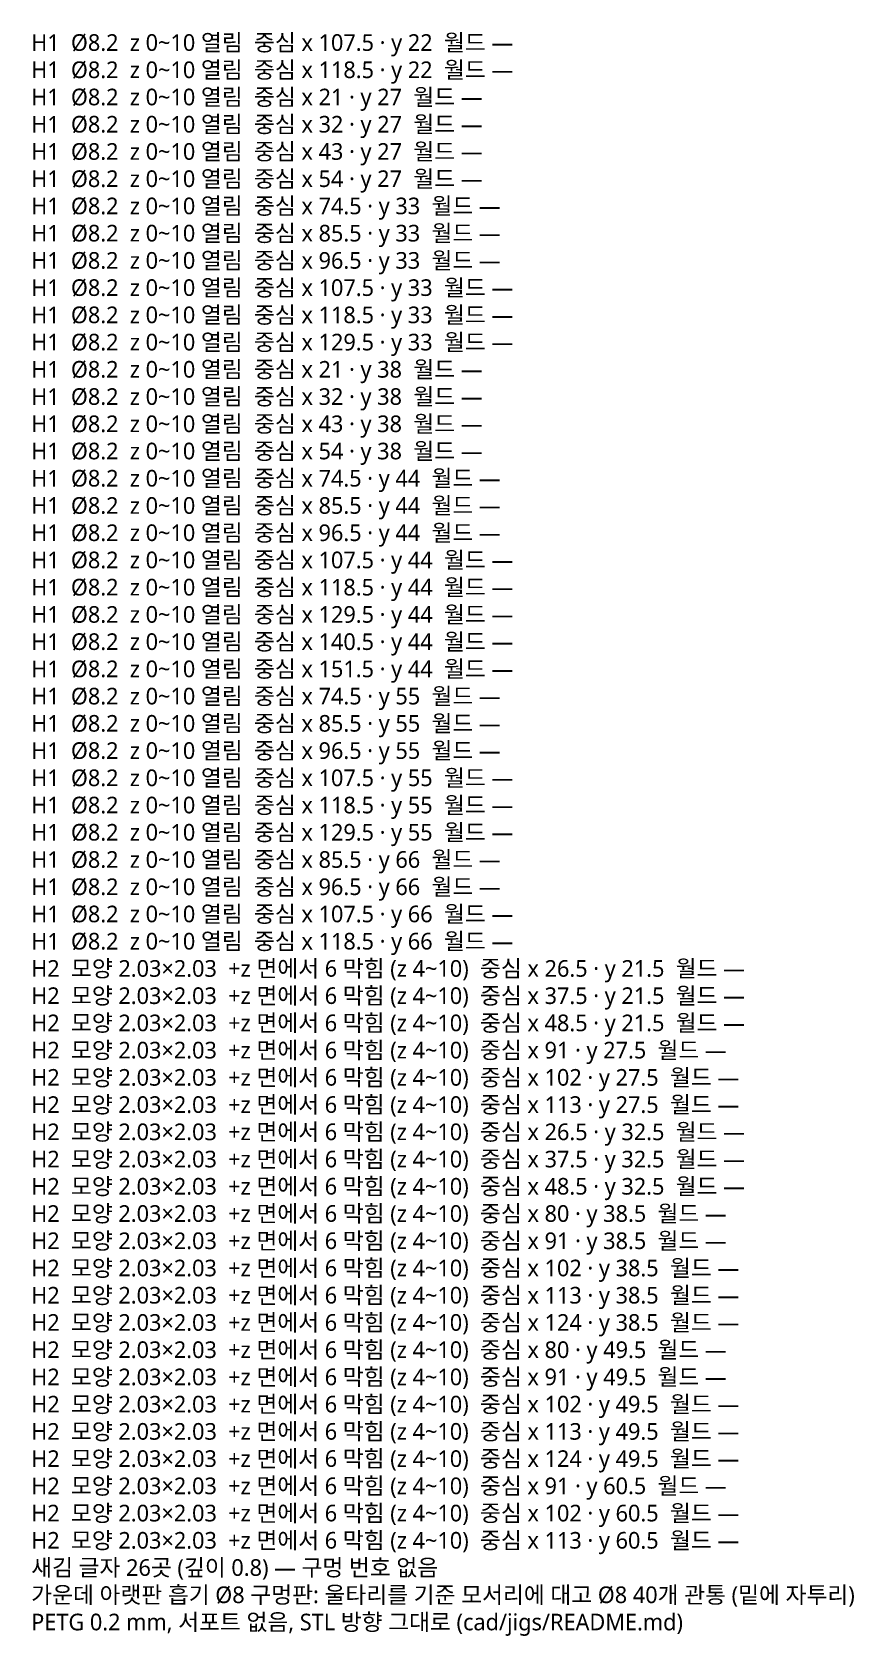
# Model space of a CAD drawing. Header units: millimetres. Extents: x -32 to 469, y -279 to 148.
# Drawn here: x 0.1 to 108.7, y -279.1 to -67.1 of the extents above; entities that cross this region are included whole.
import ezdxf

# ---------------------------------------------------------------- set-up
doc = ezdxf.new("R2010")
doc.units = ezdxf.units.MM
doc.layers.add('TEXT', color=7, linetype='CONTINUOUS', lineweight=18)
doc.styles.add('KR', font='malgun.ttf')

msp = doc.modelspace()

# ---------------------------------------------------------------- texts
at = {"layer": 'TEXT', "style": 'KR'}
for s, p in [('H1  Ø8.2  z 0~10 열림  중심 x 107.5 · y 22  월드 —', (0, -69.6)), ('H1  Ø8.2  z 0~10 열림  중심 x 118.5 · y 22  월드 —', (0, -73.2)), ('H1  Ø8.2  z 0~10 열림  중심 x 21 · y 27  월드 —', (0, -76.8)), ('H1  Ø8.2  z 0~10 열림  중심 x 32 · y 27  월드 —', (0, -80.4)), ('H1  Ø8.2  z 0~10 열림  중심 x 43 · y 27  월드 —', (0, -84)), ('H1  Ø8.2  z 0~10 열림  중심 x 54 · y 27  월드 —', (0, -87.6)), ('H1  Ø8.2  z 0~10 열림  중심 x 74.5 · y 33  월드 —', (0, -91.2)), ('H1  Ø8.2  z 0~10 열림  중심 x 85.5 · y 33  월드 —', (0, -94.8)), ('H1  Ø8.2  z 0~10 열림  중심 x 96.5 · y 33  월드 —', (0, -98.4)), ('H1  Ø8.2  z 0~10 열림  중심 x 107.5 · y 33  월드 —', (0, -102)), ('H1  Ø8.2  z 0~10 열림  중심 x 118.5 · y 33  월드 —', (0, -105.6)), ('H1  Ø8.2  z 0~10 열림  중심 x 129.5 · y 33  월드 —', (0, -109.2)), ('H1  Ø8.2  z 0~10 열림  중심 x 21 · y 38  월드 —', (0, -112.8)), ('H1  Ø8.2  z 0~10 열림  중심 x 32 · y 38  월드 —', (0, -116.4)), ('H1  Ø8.2  z 0~10 열림  중심 x 43 · y 38  월드 —', (0, -120)), ('H1  Ø8.2  z 0~10 열림  중심 x 54 · y 38  월드 —', (0, -123.6)), ('H1  Ø8.2  z 0~10 열림  중심 x 74.5 · y 44  월드 —', (0, -127.2)), ('H1  Ø8.2  z 0~10 열림  중심 x 85.5 · y 44  월드 —', (0, -130.8)), ('H1  Ø8.2  z 0~10 열림  중심 x 96.5 · y 44  월드 —', (0, -134.4)), ('H1  Ø8.2  z 0~10 열림  중심 x 107.5 · y 44  월드 —', (0, -138)), ('H1  Ø8.2  z 0~10 열림  중심 x 118.5 · y 44  월드 —', (0, -141.6)), ('H1  Ø8.2  z 0~10 열림  중심 x 129.5 · y 44  월드 —', (0, -145.2)), ('H1  Ø8.2  z 0~10 열림  중심 x 140.5 · y 44  월드 —', (0, -148.8)), ('H1  Ø8.2  z 0~10 열림  중심 x 151.5 · y 44  월드 —', (0, -152.4)), ('H1  Ø8.2  z 0~10 열림  중심 x 74.5 · y 55  월드 —', (0, -156)), ('H1  Ø8.2  z 0~10 열림  중심 x 85.5 · y 55  월드 —', (0, -159.6)), ('H1  Ø8.2  z 0~10 열림  중심 x 96.5 · y 55  월드 —', (0, -163.2)), ('H1  Ø8.2  z 0~10 열림  중심 x 107.5 · y 55  월드 —', (0, -166.8)), ('H1  Ø8.2  z 0~10 열림  중심 x 118.5 · y 55  월드 —', (0, -170.4)), ('H1  Ø8.2  z 0~10 열림  중심 x 129.5 · y 55  월드 —', (0, -174)), ('H1  Ø8.2  z 0~10 열림  중심 x 85.5 · y 66  월드 —', (0, -177.6)), ('H1  Ø8.2  z 0~10 열림  중심 x 96.5 · y 66  월드 —', (0, -181.2)), ('H1  Ø8.2  z 0~10 열림  중심 x 107.5 · y 66  월드 —', (0, -184.8)), ('H1  Ø8.2  z 0~10 열림  중심 x 118.5 · y 66  월드 —', (0, -188.4)), ('H2  모양 2.03×2.03  +z 면에서 6 막힘 (z 4~10)  중심 x 26.5 · y 21.5  월드 —', (0, -192)), ('H2  모양 2.03×2.03  +z 면에서 6 막힘 (z 4~10)  중심 x 37.5 · y 21.5  월드 —', (0, -195.6)), ('H2  모양 2.03×2.03  +z 면에서 6 막힘 (z 4~10)  중심 x 48.5 · y 21.5  월드 —', (0, -199.2)), ('H2  모양 2.03×2.03  +z 면에서 6 막힘 (z 4~10)  중심 x 91 · y 27.5  월드 —', (0, -202.8)), ('H2  모양 2.03×2.03  +z 면에서 6 막힘 (z 4~10)  중심 x 102 · y 27.5  월드 —', (0, -206.4)), ('H2  모양 2.03×2.03  +z 면에서 6 막힘 (z 4~10)  중심 x 113 · y 27.5  월드 —', (0, -210)), ('H2  모양 2.03×2.03  +z 면에서 6 막힘 (z 4~10)  중심 x 26.5 · y 32.5  월드 —', (0, -213.6)), ('H2  모양 2.03×2.03  +z 면에서 6 막힘 (z 4~10)  중심 x 37.5 · y 32.5  월드 —', (0, -217.2)), ('H2  모양 2.03×2.03  +z 면에서 6 막힘 (z 4~10)  중심 x 48.5 · y 32.5  월드 —', (0, -220.8)), ('H2  모양 2.03×2.03  +z 면에서 6 막힘 (z 4~10)  중심 x 80 · y 38.5  월드 —', (0, -224.4)), ('H2  모양 2.03×2.03  +z 면에서 6 막힘 (z 4~10)  중심 x 91 · y 38.5  월드 —', (0, -228)), ('H2  모양 2.03×2.03  +z 면에서 6 막힘 (z 4~10)  중심 x 102 · y 38.5  월드 —', (0, -231.6)), ('H2  모양 2.03×2.03  +z 면에서 6 막힘 (z 4~10)  중심 x 113 · y 38.5  월드 —', (0, -235.2)), ('H2  모양 2.03×2.03  +z 면에서 6 막힘 (z 4~10)  중심 x 124 · y 38.5  월드 —', (0, -238.8)), ('H2  모양 2.03×2.03  +z 면에서 6 막힘 (z 4~10)  중심 x 80 · y 49.5  월드 —', (0, -242.4)), ('H2  모양 2.03×2.03  +z 면에서 6 막힘 (z 4~10)  중심 x 91 · y 49.5  월드 —', (0, -246)), ('H2  모양 2.03×2.03  +z 면에서 6 막힘 (z 4~10)  중심 x 102 · y 49.5  월드 —', (0, -249.6)), ('H2  모양 2.03×2.03  +z 면에서 6 막힘 (z 4~10)  중심 x 113 · y 49.5  월드 —', (0, -253.2)), ('H2  모양 2.03×2.03  +z 면에서 6 막힘 (z 4~10)  중심 x 124 · y 49.5  월드 —', (0, -256.8)), ('H2  모양 2.03×2.03  +z 면에서 6 막힘 (z 4~10)  중심 x 91 · y 60.5  월드 —', (0, -260.4)), ('H2  모양 2.03×2.03  +z 면에서 6 막힘 (z 4~10)  중심 x 102 · y 60.5  월드 —', (0, -264)), ('H2  모양 2.03×2.03  +z 면에서 6 막힘 (z 4~10)  중심 x 113 · y 60.5  월드 —', (0, -267.6)), ('새김 글자 26곳 (깊이 0.8) — 구멍 번호 없음', (0, -271.2)), ('가운데 아랫판 흡기 Ø8 구멍판: 울타리를 기준 모서리에 대고 Ø8 40개 관통 (밑에 자투리)', (0, -274.8)), ('PETG 0.2 mm, 서포트 없음, STL 방향 그대로 (cad/jigs/README.md)', (0, -278.4))]:
    msp.add_text(s, height=2.2, dxfattribs=at).set_placement(p)

doc.saveas('drawing.dxf')
